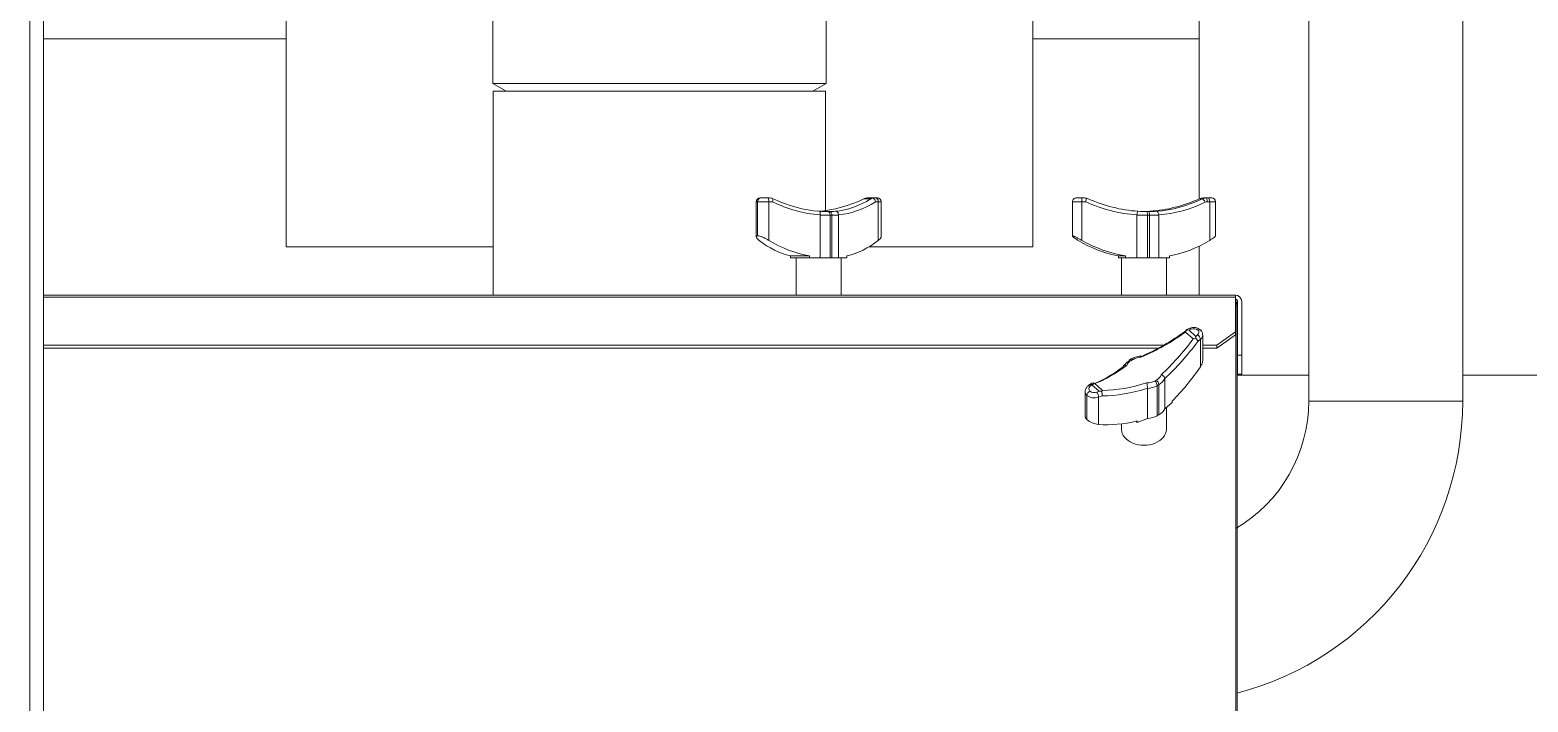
# Model space of a CAD drawing. Header units: millimetres. Extents: x 113490 to 142599, y -20467 to 115.
# Drawn here: x 132621.7 to 133022.9, y -7723.4 to -7543.6 of the extents above; entities that cross this region are included whole.
import ezdxf

# ---------------------------------------------------------------- set-up
doc = ezdxf.new("R2010")
doc.units = ezdxf.units.MM
doc.layers.add('DV1_0', color=7, linetype='Continuous')

msp = doc.modelspace()

# ---------------------------------------------------------------- linework, layer by layer
at = {"layer": 'DV1_0', "color": 7, "linetype": 'Continuous', "lineweight": 20}
for p, q in [((132621.66, -7305.97), (132621.66, -8175.37)), ((132816.2, -7589.57), (132816.55, -7589.57)), ((132819.58, -7589.57), (132816.55, -7589.57)), ((132819.58, -7589.57), (132819.58, -7599.94)), ((132820.55, -7589.57), (132819.58, -7589.57)), ((132846.84, -7588.8), (132845.02, -7588.8)), ((132848.86, -7589.57), (132848.11, -7589.57)), ((132848.86, -7599.94), (132848.86, -7589.57)), ((132849.62, -7589.57), (132848.86, -7589.57)), ((132903.36, -7589.57), (132900.89, -7589.57)), ((132903.36, -7589.57), (132903.36, -7599.94)), ((132904.41, -7589.57), (132903.36, -7589.57)), ((132935.58, -7588.8), (132934.91, -7588.8)), ((132937.62, -7589.57), (132936.97, -7589.57)), ((132937.62, -7599.94), (132937.62, -7589.57)), ((132939.16, -7589.57), (132937.62, -7589.57)), ((132835.96, -7593.21), (132835.96, -7604.57)), ((132836.43, -7604.57), (132836.43, -7593.21)), ((132920.94, -7593.21), (132920.94, -7604.57)), ((132921.49, -7604.57), (132921.49, -7593.21)), ((132944.51, -7615.07), (132625.26, -7615.07)), ((132944.51, -7616.17), (132944.61, -7616.17)), ((132933.19, -7626.29), (132931.11, -7624.45)), ((132932.63, -7623.66), (132932, -7623.89)), ((132932, -7623.89), (132933.93, -7625.6)), ((132933.93, -7625.6), (132934.39, -7625.22)), ((132935.16, -7626.38), (132934.48, -7626.95)), ((132935.16, -7633.71), (132935.16, -7626.38)), ((132906.09, -7638.57), (132905.63, -7638.95)), ((132908.02, -7640.27), (132906.09, -7638.57)), ((132906.83, -7638.2), (132908.92, -7640.04)), ((132923.55, -7638.8), (132923.55, -7646.83)), ((132923.98, -7646.59), (132923.98, -7638.55)), ((132907.4, -7640.51), (132908.02, -7640.27)), ((132908.79, -7641.5), (132907.86, -7641.84)), ((132907.86, -7641.84), (132907.86, -7649.17)), ((132964.13, -7642.97), (133005.39, -7642.97))]:
    msp.add_line(p, q, dxfattribs=at)
at = {"layer": 'DV1_0', "color": 7, "linetype": 'Continuous', "lineweight": 15}
for p, q in [((132625.26, -7305.97), (132625.26, -8175.37)), ((132690.26, -7601.65), (132690.26, -7477.68)), ((132890.26, -7601.65), (132890.26, -7477.68)), ((132934.76, -7588.87), (132934.76, -7475.87)), ((132745.64, -7492.45), (132745.64, -7557.95)), ((132834.89, -7557.95), (132834.89, -7492.45)), ((132964.13, -7507.97), (132964.13, -7642.97)), ((133005.39, -7642.97), (133005.39, -7507.97)), ((132690.26, -7545.97), (132625.26, -7545.97)), ((132934.76, -7545.97), (132890.26, -7545.97)), ((132834.89, -7557.95), (132745.64, -7557.95)), ((132745.64, -7557.95), (132749.19, -7559.97)), ((132831.33, -7559.97), (132834.89, -7557.95)), ((132834.76, -7559.97), (132745.76, -7559.97)), ((132745.76, -7559.97), (132745.76, -7614.57)), ((132834.76, -7591.91), (132834.76, -7559.97)), ((132816.2, -7589.57), (132816.2, -7598.97)), ((132816.55, -7598.69), (132816.55, -7589.57)), ((132817.41, -7588.57), (132817.2, -7588.57)), ((132817.41, -7588.57), (132819.21, -7588.57)), ((132819.21, -7588.57), (132819.86, -7588.57)), ((132845.96, -7588.57), (132847.65, -7588.57)), ((132847.65, -7588.57), (132848.16, -7588.57)), ((132848.16, -7588.57), (132848.62, -7588.57)), ((132849.62, -7598.97), (132849.62, -7589.57)), ((132900.86, -7589.57), (132900.89, -7589.57)), ((132900.86, -7589.57), (132900.86, -7598.73)), ((132900.89, -7598.69), (132900.89, -7589.57)), ((132901.87, -7588.57), (132901.86, -7588.57)), ((132901.87, -7588.57), (132903.35, -7588.57)), ((132903.35, -7588.57), (132904.06, -7588.57)), ((132935.96, -7588.57), (132936.58, -7588.57)), ((132936.58, -7588.57), (132937.24, -7588.57)), ((132937.24, -7588.57), (132938.16, -7588.57)), ((132939.16, -7598.74), (132939.16, -7589.57)), ((132833.28, -7593.13), (132833.28, -7593.11)), ((132833.28, -7593.13), (132833.28, -7604.57)), ((132838.25, -7593.11), (132838.25, -7593.13)), ((132838.25, -7593.13), (132838.25, -7604.57)), ((132918.15, -7593.13), (132918.15, -7593.11)), ((132918.15, -7593.13), (132918.15, -7604.57)), ((132923.96, -7593.11), (132923.96, -7593.13)), ((132923.96, -7593.13), (132923.96, -7604.57)), ((132690.26, -7601.65), (132745.76, -7601.65)), ((132846.35, -7601.65), (132890.26, -7601.65)), ((132934.76, -7614.57), (132934.76, -7601.48)), ((132825.36, -7604.57), (132825.36, -7604.06)), ((132825.36, -7604.06), (132830.42, -7604.06)), ((132825.36, -7604.57), (132827.89, -7604.57)), ((132826.91, -7604.57), (132826.91, -7614.57)), ((132827.89, -7604.57), (132830.42, -7604.57)), ((132830.42, -7604.06), (132830.42, -7604.57)), ((132830.42, -7604.57), (132833.28, -7604.57)), ((132835.96, -7604.57), (132833.28, -7604.57)), ((132836.19, -7604.57), (132835.96, -7604.57)), ((132836.43, -7604.57), (132836.19, -7604.57)), ((132838.25, -7604.57), (132836.43, -7604.57)), ((132838.25, -7604.57), (132840.46, -7604.57)), ((132838.91, -7614.57), (132838.91, -7604.57)), ((132840.46, -7604.06), (132840.46, -7604.57)), ((132913.21, -7604.06), (132913.21, -7604.57)), ((132915.06, -7604.06), (132913.21, -7604.06)), ((132914.13, -7604.57), (132913.21, -7604.57)), ((132914.01, -7604.57), (132914.01, -7614.57)), ((132915.06, -7604.57), (132914.13, -7604.57)), ((132915.06, -7604.57), (132915.06, -7604.06)), ((132915.06, -7604.57), (132918.15, -7604.57)), ((132920.94, -7604.57), (132918.15, -7604.57)), ((132920.94, -7604.57), (132921.22, -7604.57)), ((132921.22, -7604.57), (132921.49, -7604.57)), ((132923.96, -7604.57), (132921.49, -7604.57)), ((132923.96, -7604.57), (132926.82, -7604.57)), ((132926.01, -7614.57), (132926.01, -7604.57)), ((132926.82, -7604.57), (132926.82, -7604.06)), ((132625.26, -7614.57), (132944.51, -7614.57)), ((132944.51, -7614.57), (132944.51, -7615.07)), ((132944.51, -7624.4), (132944.51, -7615.07)), ((132944.51, -7615.67), (132944.61, -7615.67)), ((132944.51, -7616.99), (132944.88, -7617.14)), ((132944.61, -7616.17), (132944.61, -7615.67)), ((132944.61, -7725.82), (132944.61, -7616.17)), ((132944.94, -7617.37), (132945.01, -7617.37)), ((132945.01, -7617.37), (132945.01, -7729.07)), ((132945.11, -7616.27), (132945.11, -7630.67)), ((132946.21, -7616.27), (132946.21, -7630.67)), ((132932.28, -7623.43), (132931.22, -7623.82)), ((132935.75, -7631.95), (132935.75, -7625.24)), ((132939.51, -7627.93), (132944.51, -7624.4)), ((132944.51, -7625.18), (132939.51, -7628.71)), ((132944.51, -7624.4), (132944.51, -7625.18)), ((132625.26, -7627.93), (132925.37, -7627.93)), ((132625.26, -7628.71), (132923.99, -7628.71)), ((132935.75, -7627.93), (132939.51, -7627.93)), ((132935.75, -7628.71), (132939.51, -7628.71)), ((132939.51, -7628.71), (132939.51, -7627.93)), ((132945.11, -7630.67), (132946.21, -7630.67)), ((132945.11, -7635.67), (132945.11, -7630.67)), ((132946.21, -7630.67), (132946.21, -7635.67)), ((132916.61, -7631.61), (132916.18, -7631.85)), ((132905.45, -7638.51), (132904.99, -7638.89)), ((132925.59, -7636.86), (132925.59, -7636.88)), ((132925.59, -7636.88), (132925.59, -7644.96)), ((132945.01, -7635.94), (132964.13, -7635.94)), ((132946.21, -7635.67), (132945.11, -7635.67)), ((133005.39, -7635.94), (133034.76, -7635.94)), ((132904.27, -7640.34), (132904.27, -7647.05)), ((132904.75, -7647.83), (132904.75, -7641.38)), ((132920.96, -7639.5), (132920.96, -7639.48)), ((132920.96, -7639.5), (132920.96, -7647.59)), ((132927.59, -7642.93), (132927.59, -7643.3)), ((132923.76, -7646.71), (132923.55, -7646.83)), ((132923.98, -7646.59), (132923.76, -7646.71)), ((132925.59, -7644.96), (132927.59, -7643.3)), ((132926.01, -7650.47), (132926.01, -7644.61)), ((132914.01, -7649), (132914.01, -7650.47)), ((132917.89, -7648.31), (132918.22, -7648.6)), ((132918.22, -7648.6), (132920.96, -7647.59)), ((132918.22, -7648.24), (132918.22, -7648.6))]:
    msp.add_line(p, q, dxfattribs=at)
for centre, radius, start, end in [((132817.2, -7589.57), 1, 90, 180), ((132819.86, -7592.7), 4.13, 81.3653, 90.0341), ((132845.65, -7589.54), 0.972, 108.8297, 130.659), ((132845.96, -7592.7), 4.13, 89.9659, 98.6347), ((132848.03, -7591.7), 3.13, 100.2987, 112.238), ((132847.66, -7588.97), 0.402, 90.69, 117.9516), ((132846.85, -7589.72), 1.27, 6.9321, 60.6061), ((132848.62, -7589.57), 1, 0, 90), ((132901.87, -7589.56), 0.985, 90.3307, 180.8472), ((132904.06, -7591.84), 3.27, 80.2836, 90.0237), ((132846.63, -7576.7), 59.2, 347.4465, 348.3899), ((132904.19, -7590.55), 1.98, 62.1309, 77.5149), ((132935.84, -7590.55), 1.98, 102.4851, 117.8691), ((132935.96, -7591.84), 3.27, 89.9763, 99.7164), ((132938.16, -7589.57), 1, 0, 90), ((132836.18, -7540.77), 51.45, 266.6189, 269.1536), ((132835.65, -7566.16), 26.05, 269.5023, 270.4977), ((132921.18, -7547.4), 44.81, 266.4488, 269.4448), ((132918.84, -7547.4), 44.81, 271.4997, 273.5512), ((132921.01, -7556.54), 35.67, 269.5747, 270.4253), ((132944.51, -7616.27), 1.7, 0, 90), ((132944.51, -7616.27), 0.6, 0, 80.4059), ((132943.31, -7617.37), 1.7, 0, 40.1192), ((132935.13, -7626.12), 4.35, 149.5917, 157.4342), ((132931.9, -7629.47), 5.58, 88.9941, 95.4479), ((132933.32, -7626.15), 2.92, 50.8609, 110.8225), ((132935.69, -7632.18), 6.4, 107.0783, 112.9463), ((132952.25, -7630.74), 19.02, 164.3343, 165.7928), ((132932.73, -7627.58), 1.86, 19.9719, 54.5189), ((132934.07, -7625.13), 1.65, 356.7608, 49.1592), ((132919.63, -7636.92), 6.11, 94.9007, 122.4847), ((132917.78, -7635.56), 3.81, 117.1267, 151.4179), ((132907.09, -7640.49), 2.58, 110.7362, 129.655), ((132917.35, -7639.35), 3.61, 357.9113, 20.8746), ((132906.21, -7641.58), 1.47, 116.1871, 172.1331), ((132907.92, -7646.52), 6.24, 83.2902, 89.0597), ((132911.6, -7642.9), 3.92, 133.1879, 138.7726), ((132906.91, -7641.12), 1.92, 348.5781, 24.6917), ((132924.76, -7642.97), 39.37, 300.2777, 0), ((132924.76, -7642.97), 80.63, 284.5454, 0), ((132908.56, -7643.26), 5.95, 230.1557, 263.2547)]:
    msp.add_arc(centre, radius, start, end, dxfattribs=at)
at = {"layer": 'DV1_0', "color": 7, "linetype": 'Continuous', "lineweight": 20}
for centre, radius, start, end in [((132836.82, -7515.89), 77.32, 267.3746, 269.362), ((132835.99, -7581.2), 11.01, 269.3983, 277.104), ((132836.19, -7566.46), 26.75, 269.5023, 270.4977), ((132836.52, -7573.67), 19.54, 269.725, 275.0745), ((132921.47, -7523), 70.21, 267.2936, 269.5732), ((132921.22, -7556.58), 36.63, 269.5747, 270.4253), ((132921.16, -7564.29), 27.92, 270.2408, 274.4507), ((132921.31, -7547.26), 45.95, 270.2203, 273.3111), ((132919.66, -7636.42), 5.31, 93.8824, 118.8854), ((132917.93, -7634.53), 2.8, 116.5188, 155.1963), ((132920.8, -7633.53), 4.54, 269.0459, 297.9624), ((132920.75, -7633.6), 5.91, 272.0304, 298.2892), ((132922.02, -7634.81), 2.82, 298.1117, 338.4767), ((132922.2, -7635.23), 3.77, 298.2217, 334.1383)]:
    msp.add_arc(centre, radius, start, end, dxfattribs=at)
for centre, major_axis, ratio, start_param, end_param in [((132819.21, -7589.57), (0, -1), 0.377156, 1.570796, 3.141593), ((132835.52, -7555.04), (0, -37.17), 0.727994, 0.067611, 0.431724), ((132836.22, -7555.04), (0, -38.17), 0.730854, 0.07278, 0.440263), ((132848.16, -7589.57), (0, -1), 0.696635, 1.570796, 3.141593), ((132903.35, -7589.57), (0, -1), 0.010096, 1.570796, 3.141593), ((132920.97, -7555.04), (0, -37.17), 0.939587, 0.067611, 0.431724), ((132921.35, -7555.04), (0, -38.17), 0.940637, 0.07278, 0.431724), ((132935.99, -7589.71), (0.44, -0.898), 0.349836, 1.4011, 3.051823), ((132936.97, -7591.07), (0, 1.5), 0.940637, 0, 0.431724), ((132936.58, -7589.57), (0, -1), 0.383948, 1.570796, 3.141593), ((132937.24, -7589.57), (0, -1), 0.383948, 1.570796, 3.141593), ((132835.41, -7593.21), (-0.009, -1), 0.54693, 1.575547, 3.146343), ((132835.88, -7593.21), (0.009, -1), 0.54693, 1.566046, 3.136842), ((132920.74, -7593.21), (-0.007, -1), 0.200704, 1.572286, 3.143082), ((132921.29, -7593.21), (0.007, -1), 0.200704, 1.569307, 3.140103), ((132923, -7611.01), (-19.56, -32.15), 0.452258, 0.999099, 1.363212), ((132923.76, -7611.47), (-20.21, -32.92), 0.45506, 1.005652, 1.373135), ((132933.32, -7624.6), (1.5, 0), 0.707107, 0.675386, 2.054142), ((132933.25, -7624.53), (-1.5, 0), 0.707107, 2.438115, 3.735434), ((132934.39, -7625.92), (0.64, -0.768), 0.539237, 0.574175, 2.144971), ((132933.25, -7625.24), (-2.5, 0), 0.707107, 2.438115, 3.146199), ((132916.67, -7632.73), (0.488, -0.873), 0.447182, 2.235757, 3.130449), ((132916.89, -7605.62), (-24.6, -27.86), 0.551896, 1.004813, 1.019356), ((132905.63, -7639.66), (0.64, -0.768), 0.539237, 2.144971, 3.142409), ((132906.77, -7639.64), (1.5, 0), 0.707107, 2.438115, 3.767946), ((132906.09, -7639.27), (0.64, -0.768), 0.539237, 2.144971, 3.141593), ((132906.09, -7640.33), (1.45, 2.05), 0.495856, 0.526028, 0.957753), ((132923, -7611.01), (-30.79, -21.88), 0.619673, 0.724327, 1.08844), ((132923.14, -7611.13), (-24.6, -27.86), 0.551896, 1.004813, 1.019356), ((132922.92, -7638.24), (0.488, -0.873), 0.447182, 0.664961, 2.235757), ((132923.35, -7638), (0.497, -0.868), 0.436899, 0.660551, 2.231347), ((132923.76, -7611.69), (-25.26, -28.61), 0.551896, 1.004813, 1.019356), ((132906.77, -7640.34), (2.5, 0), 0.707107, 3.146199, 3.768), ((132906.7, -7640.27), (2.5, 0), 0.707107, 3.816925, 5.195735), ((132906.7, -7639.57), (-1.5, 0), 0.707107, 0.707898, 2.054142), ((132907.4, -7641.21), (0.348, -0.938), 0.328624, 0.724715, 2.295512), ((132923.46, -7611.64), (-31.45, -22.66), 0.618524, 0.711316, 1.078798)]:
    msp.add_ellipse(centre, major_axis=major_axis, ratio=ratio, start_param=start_param, end_param=end_param, dxfattribs=at)
at = {"layer": 'DV1_0', "color": 7, "linetype": 'Continuous', "lineweight": 15}
for centre, major_axis, ratio, start_param, end_param in [((132835.9, -7555.04), (0, -38.17), 0.943484, 5.842922, 6.210405), ((132835.52, -7555.04), (0, -37.17), 0.946345, 5.851461, 6.215574), ((132830.3, -7555.04), (0, -37.17), 0.946345, 0.067611, 0.431724), ((132920.98, -7555.04), (-38.88, 0), 0.981677, 1.130533, 1.498016), ((132920.97, -7555.04), (-37.9, 0), 0.980667, 1.139072, 1.503185), ((132919.05, -7555.04), (37.9, 0), 0.980667, 4.78, 5.144113), ((132936.58, -7591.07), (0, -2.5), 0.956242, 3.141593, 3.573317), ((132829.74, -7569.26), (0, -35.31), 0.730854, 5.765089, 6.11244), ((132836.08, -7569.26), (0, -35.31), 0.943484, 5.765186, 6.11244), ((132836.08, -7569.26), (0, -35.31), 0.730854, 0.170745, 0.518096), ((132918.85, -7569.26), (0, -35.31), 0.940637, 5.765089, 6.11244), ((132921.17, -7569.26), (-35.97, 0), 0.981677, 1.052797, 1.400051), ((132921.17, -7569.26), (0, -35.31), 0.940637, 0.170745, 0.518096), ((132943.31, -7618.07), (0, -2.4), 0.707107, -4.415138, -4.315075), ((132916.56, -7605.11), (-31.45, -22.66), 0.618524, 1.224359, 1.591842), ((132917.03, -7605.74), (30.79, 21.88), 0.619673, 4.365256, 4.729369), ((132932.63, -7624.37), (0.348, -0.938), 0.328624, 2.295512, 3.140959), ((132916.26, -7605.28), (-20.21, -32.92), 0.45506, 0.501147, 0.860092), ((132917.03, -7605.74), (-19.56, -32.15), 0.452258, 0.499764, 0.863877), ((132916.67, -7632.73), (0.488, -0.873), 0.447182, 3.130449, 3.806553), ((132917.1, -7632.48), (0.497, -0.868), 0.436899, 2.231347, 3.129935), ((132923.63, -7621.62), (-18.69, -30.45), 0.45506, 1.103617, 1.450968), ((132906.5, -7639.03), (0.321, -0.947), 0.782703, 2.316413, 3.142082), ((132920.42, -7644.07), (5, 0), 0.707107, 4.819794, 5.387721), ((132920.85, -7643.83), (5, 0), 0.707107, 5.387721, 5.955648), ((132923.63, -7621.62), (-29.09, -20.96), 0.618524, 0.63358, 0.980834), ((132920.01, -7650.47), (-6, 0), 0.707107, 0, 3.141593)]:
    msp.add_ellipse(centre, major_axis=major_axis, ratio=ratio, start_param=start_param, end_param=end_param, dxfattribs=at)
for points, knots in [([(132816.55, -7589.57), (132816.55, -7589.31), (132816.64, -7589.05), (132816.96, -7588.68), (132817.18, -7588.57), (132817.41, -7588.57)], [0, 0, 0, 0, 0.5, 0.5, 1, 1, 1, 1]), ([(132820.48, -7588.62), (132820.55, -7588.68), (132820.59, -7588.81), (132820.61, -7589.07), (132820.61, -7589.16), (132820.59, -7589.36), (132820.57, -7589.47), (132820.55, -7589.57)], [0, 0, 0, 0, 0.5, 0.5, 0.75, 0.75, 1, 1, 1, 1]), ([(132833.28, -7593.11), (132833.29, -7592.97), (132833.29, -7592.84), (132833.28, -7592.6), (132833.28, -7592.49), (132833.25, -7592.31), (132833.23, -7592.24), (132833.19, -7592.14), (132833.17, -7592.12), (132833.15, -7592.12)], [0, 0, 0, 0, 0.25, 0.25, 0.5, 0.5, 0.75, 0.75, 1, 1, 1, 1]), ([(132837.35, -7592.12), (132837.46, -7592.12), (132837.57, -7592.14), (132837.78, -7592.24), (132837.88, -7592.31), (132838.05, -7592.49), (132838.11, -7592.6), (132838.21, -7592.84), (132838.24, -7592.97), (132838.25, -7593.11)], [0, 0, 0, 0, 0.25, 0.25, 0.5, 0.5, 0.75, 0.75, 1, 1, 1, 1]), ([(132918.15, -7593.11), (132918.16, -7592.97), (132918.17, -7592.84), (132918.21, -7592.6), (132918.23, -7592.49), (132918.28, -7592.31), (132918.3, -7592.24), (132918.35, -7592.14), (132918.38, -7592.12), (132918.41, -7592.12)], [0, 0, 0, 0, 0.25, 0.25, 0.5, 0.5, 0.75, 0.75, 1, 1, 1, 1]), ([(132923.33, -7592.12), (132923.4, -7592.12), (132923.48, -7592.14), (132923.63, -7592.24), (132923.69, -7592.31), (132923.81, -7592.49), (132923.86, -7592.6), (132923.93, -7592.84), (132923.96, -7592.97), (132923.96, -7593.11)], [0, 0, 0, 0, 0.25, 0.25, 0.5, 0.5, 0.75, 0.75, 1, 1, 1, 1]), ([(132816.55, -7598.69), (132816.47, -7598.7), (132816.41, -7598.71), (132816.31, -7598.75), (132816.27, -7598.79), (132816.22, -7598.86), (132816.21, -7598.9), (132816.2, -7599), (132816.22, -7599.06), (132816.28, -7599.23), (132816.37, -7599.37), (132816.56, -7599.57), (132816.63, -7599.64), (132816.78, -7599.79), (132816.87, -7599.86), (132816.96, -7599.94)], [0, 0, 0, 0, 0.125, 0.125, 0.25, 0.25, 0.375, 0.375, 0.5, 0.5, 0.75, 0.75, 0.875, 0.875, 1, 1, 1, 1]), ([(132819.58, -7599.94), (132819.46, -7599.86), (132819.33, -7599.79), (132819.06, -7599.64), (132818.93, -7599.56), (132818.52, -7599.35), (132818.24, -7599.21), (132817.83, -7599.04), (132817.7, -7598.98), (132817.43, -7598.88), (132817.3, -7598.84), (132816.94, -7598.73), (132816.72, -7598.69), (132816.55, -7598.69)], [0, 0, 0, 0, 0.125, 0.125, 0.25, 0.25, 0.5, 0.5, 0.625, 0.625, 0.75, 0.75, 1, 1, 1, 1]), ([(132848.86, -7599.94), (132849.05, -7599.79), (132849.21, -7599.64), (132849.39, -7599.44), (132849.44, -7599.37), (132849.53, -7599.24), (132849.56, -7599.17), (132849.61, -7599.06), (132849.62, -7599.01), (132849.62, -7598.96)], [0, 0, 0, 0, 0.25, 0.25, 0.375, 0.375, 0.5, 0.5, 0.6222086, 0.6222086, 0.6222086, 0.6222086]), ([(132902.4, -7599.94), (132902.16, -7599.79), (132901.93, -7599.64), (132901.63, -7599.44), (132901.54, -7599.37), (132901.37, -7599.24), (132901.29, -7599.17), (132901.14, -7599.06), (132901.08, -7599), (132900.98, -7598.9), (132900.94, -7598.86), (132900.88, -7598.79), (132900.86, -7598.76), (132900.86, -7598.71), (132900.87, -7598.7), (132900.89, -7598.69)], [0, 0, 0, 0, 0.25, 0.25, 0.375, 0.375, 0.5, 0.5, 0.625, 0.625, 0.75, 0.75, 0.875, 0.875, 1, 1, 1, 1]), ([(132900.89, -7598.69), (132900.95, -7598.69), (132901.07, -7598.73), (132901.31, -7598.84), (132901.41, -7598.88), (132901.6, -7598.98), (132901.71, -7599.03), (132902.05, -7599.21), (132902.3, -7599.35), (132902.83, -7599.64), (132903.09, -7599.79), (132903.36, -7599.94)], [0, 0, 0, 0, 0.25, 0.25, 0.375, 0.375, 0.5, 0.5, 0.75, 0.75, 1, 1, 1, 1]), ([(132939.16, -7598.72), (132939.16, -7598.73), (132939.16, -7598.73), (132939.16, -7598.75), (132939.14, -7598.79), (132939.08, -7598.86), (132939.04, -7598.9), (132938.94, -7599), (132938.88, -7599.06), (132938.67, -7599.23), (132938.49, -7599.37), (132938.19, -7599.57), (132938.08, -7599.64), (132937.86, -7599.79), (132937.74, -7599.86), (132937.62, -7599.94)], [0.1079564, 0.1079564, 0.1079564, 0.1079564, 0.125, 0.125, 0.25, 0.25, 0.375, 0.375, 0.5, 0.5, 0.75, 0.75, 0.875, 0.875, 1, 1, 1, 1]), ([(132935.27, -7624.2), (132935.28, -7624.02), (132935.2, -7623.89), (132934.91, -7623.79), (132934.71, -7623.83), (132934.49, -7623.94)], [0, 0, 0, 0, 0.5, 0.5, 1, 1, 1, 1]), ([(132919.11, -7630.82), (132919.11, -7630.82), (132919.11, -7630.82), (132919.14, -7630.83), (132919.16, -7630.86), (132919.23, -7630.96), (132919.26, -7631.04), (132919.3, -7631.13)], [0.4810479, 0.4810479, 0.4810479, 0.4810479, 0.5, 0.5, 0.75, 0.75, 1, 1, 1, 1]), ([(132915.38, -7633.35), (132915.26, -7633.3), (132915.14, -7633.27), (132914.92, -7633.26), (132914.82, -7633.27), (132914.65, -7633.34), (132914.57, -7633.39), (132914.47, -7633.54), (132914.44, -7633.63), (132914.44, -7633.73)], [0, 0, 0, 0, 0.25, 0.25, 0.5, 0.5, 0.75, 0.75, 1, 1, 1, 1]), ([(132935.16, -7633.71), (132935.32, -7633.47), (132935.46, -7633.2), (132935.61, -7632.8), (132935.65, -7632.66), (132935.71, -7632.38), (132935.73, -7632.24), (132935.75, -7632.05), (132935.75, -7632), (132935.75, -7631.94)], [0, 0, 0, 0, 0.25, 0.25, 0.375, 0.375, 0.5, 0.5, 0.5488575, 0.5488575, 0.5488575, 0.5488575]), ([(132904.99, -7638.89), (132904.79, -7639.09), (132904.48, -7639.42), (132904.25, -7640), (132904.29, -7640.28), (132904.3, -7640.35)], [0, 0, 0, 0, 0.458595, 0.879371, 1, 1, 1, 1]), ([(132924.64, -7635.84), (132924.76, -7635.89), (132924.88, -7635.95), (132925.1, -7636.09), (132925.2, -7636.18), (132925.38, -7636.37), (132925.45, -7636.47), (132925.55, -7636.67), (132925.58, -7636.77), (132925.59, -7636.86)], [0, 0, 0, 0, 0.25, 0.25, 0.5, 0.5, 0.75, 0.75, 1, 1, 1, 1]), ([(132904.75, -7647.83), (132904.66, -7647.75), (132904.58, -7647.67), (132904.46, -7647.51), (132904.4, -7647.43), (132904.33, -7647.29), (132904.3, -7647.22), (132904.28, -7647.12), (132904.27, -7647.08), (132904.27, -7647.04)], [0, 0, 0, 0, 0.125, 0.125, 0.25, 0.25, 0.375, 0.375, 0.4501269, 0.4501269, 0.4501269, 0.4501269])]:
    msp.add_open_spline(points, degree=3, knots=knots, dxfattribs=at)
msp.add_open_spline([(132931.37, -7623.92), (132931.3, -7623.84), (132931.25, -7623.81), (132931.22, -7623.82)], degree=3, dxfattribs=at)

doc.saveas('drawing.dxf')
